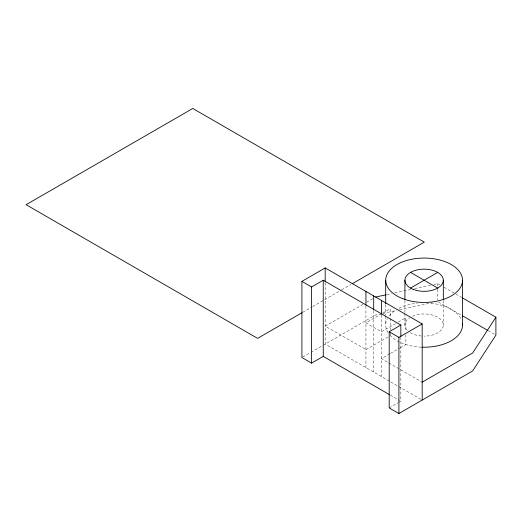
<?xml version="1.0" encoding="UTF-8"?>
<svg xmlns="http://www.w3.org/2000/svg" width="522" height="522" viewBox="0 0 522 522"><rect width="100%" height="100%" fill="white"/><g stroke="black" fill="none" stroke-linecap="round" stroke-linejoin="round"><path stroke-width="0.39" stroke-dasharray="2.61 1.96" d="M302.806 312.273L311.993 306.969M312.698 306.564L340.951 290.252M341.656 289.84L350.836 284.542M363.018 304.326L325.186 326.165L366.098 349.583M366.516 302.303L372.825 298.662M302.616 357.12L310.375 352.637M311.079 352.233L322.368 345.714M323.072 345.31L375.625 314.968L379.605 314.1M381.967 313.546L365.929 322.805L381.445 331.764L395.395 323.712M382.665 313.141L390.339 308.711L390.339 317.67M398.182 322.1L405.855 317.67L405.855 331.516M365.929 349.688L389.64 335.992M389.817 353.812L381.445 358.647L421.482 381.758M390.515 353.407L399.578 348.174M400.276 347.769L405.855 344.553L405.855 334.778M389.203 407.923L398.103 402.788M398.788 402.39L400.844 401.203L400.844 337.199M386.769 294.63L391.546 293.599M394.723 292.907L410.644 289.462M414.625 288.601L430.539 285.156M433.723 284.464L437.704 283.603L439.805 284.816M382.789 313.415L396.315 310.486M399.5 309.794L432.131 302.734M444.013 287.25L455.23 293.723M455.934 294.127L461.539 297.37M438.402 301.931L461.539 315.288M488.187 330.674L495.9 335.124M420.778 399.271L325.186 344.083L325.186 282.506M390.26 395.095L399.434 400.387M443.328 300.607L443.328 325.043M437.704 283.603L437.704 286.049M437.704 289.305L437.704 299.896M404.922 300.607L404.922 312.828M404.922 313.644L404.922 325.043M390.339 318.485L390.339 329.891M390.339 333.147L390.339 335.594M385.712 304.678L385.712 315.268M385.712 316.084L385.712 325.043M381.445 314.988L381.445 376.564M373.687 310.505L373.687 372.088M365.929 306.029L365.929 367.605M421.384 347.163A38.406 22.172 0 0 1 390.41 335.672M388.14 332.795A38.406 22.172 0 0 1 387.272 318.798M389.184 315.836A38.406 22.172 0 0 1 395.095 310.525M398.971 308.287A38.406 22.172 0 0 1 417.306 303.223M430.944 303.223A38.406 22.172 0 0 1 460.978 318.798M412.615 316.169A19.203 11.086 0 0 1 442.343 321.545A19.203 11.086 0 0 1 424.125 336.135M421.391 336.018A19.203 11.086 0 0 1 409.607 332.305M407.271 330.361A19.203 11.086 0 0 1 409.607 317.787"/><path stroke-width="0.78" d="M462.244 297.775L495.9 317.206L472.619 353.042L422.181 382.163M389.556 394.691L323.248 356.402L311.608 363.123L301.912 357.524L301.912 281.365L325.186 267.923L422.181 323.927L422.181 400.087M301.912 281.365L311.608 286.963L323.248 280.242L400.844 325.043L400.844 336.39M302.101 312.678L257.607 338.367L26.1 204.709L192.781 108.478L424.288 242.136L352.246 283.727M410.546 288.085L437.704 272.406M495.9 317.206L495.9 335.124L472.619 370.966L398.906 413.522L389.203 407.923L389.203 331.764L400.844 325.043M389.203 331.764L398.906 337.362L422.181 323.927M375.625 297.044L385.973 294.806M410.546 272.406L437.704 288.085M462.244 315.693L487.483 330.269M462.531 280.242L462.531 325.043M443.328 280.242L443.328 299.791M404.922 280.242L404.922 299.791M398.906 337.362L398.906 413.522M385.712 280.242L385.712 303.869M381.445 300.404L381.445 314.179M373.687 295.922L373.687 309.696M365.929 291.446L365.929 305.22M325.186 267.923L325.186 281.697M323.248 280.242L323.248 356.402M311.608 286.963L311.608 363.123M462.433 323.464A38.406 22.172 0 0 1 422.07 347.189M413.359 289.429A19.203 11.086 0 0 0 443.276 281.038A19.203 11.086 0 0 0 415.734 270.272A19.203 11.086 0 0 0 413.359 289.429M402.592 298.61A38.406 22.172 0 0 0 462.433 281.828A38.406 22.172 0 0 0 407.343 260.295A38.406 22.172 0 0 0 402.592 298.61"/></g></svg>
